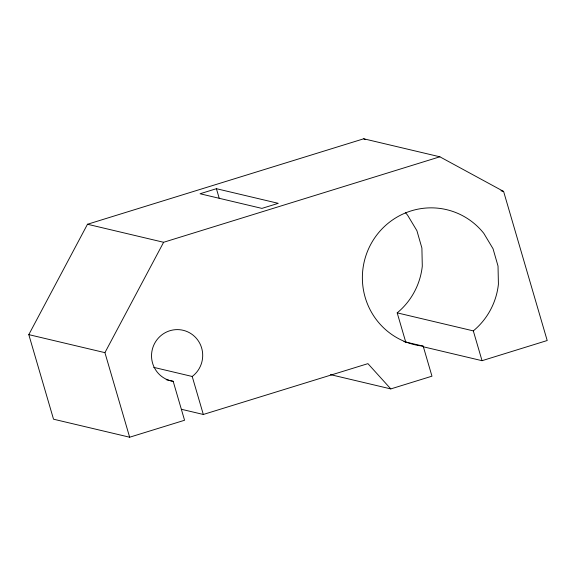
<?xml version="1.0" encoding="UTF-8"?>
<svg xmlns="http://www.w3.org/2000/svg" width="576" height="576" viewBox="0 0 576 576"><rect width="100%" height="100%" fill="white"/><g stroke="black" fill="none" stroke-linecap="round" stroke-linejoin="round"><path stroke-width="0.86" d="M482.033 360.691L473.314 330.883A69.394 68.162 -76.7 0 0 498.42 284.148L498.024 266.054L493.034 248.724L483.79 233.33A69.394 68.162 -76.7 0 0 370.771 244.339A69.394 68.162 -76.7 0 0 423.187 346.154L431.964 376.178L390.802 388.915L367.927 363.643L203.321 414.468L192.211 376.474A26.021 25.56 -76.7 0 0 193.169 335.225A26.021 25.56 -76.7 0 0 153.72 345.283A26.021 25.56 -76.7 0 0 173.182 381.326L184.565 420.257L129.65 437.213L53.525 419.198L28.8 334.634L87.487 224.258L363.737 138.787L439.862 156.802L503.604 191.434L547.2 340.524L482.033 360.691L423.41 346.81M129.65 437.213L104.926 352.649L163.613 242.28L439.862 156.802M216.41 188.698L200.059 193.759L261.907 208.397L278.258 203.335L216.41 188.698L219.19 198.194M500.976 190.807L503.604 191.434M87.487 224.258L163.613 242.28M405.374 212.573A69.394 68.162 -76.7 0 1 407.671 215.309L416.916 230.71L421.898 248.04L422.294 266.134A69.394 68.162 -76.7 0 1 397.195 312.862L473.314 330.883M403.934 341.597L423.187 346.154M330.43 374.623L390.802 388.915M28.8 334.634L104.926 352.649M153.713 367.358L192.211 376.474M166.183 379.67L173.182 381.326M181.447 409.291L203.321 414.468M363.737 138.787L365.314 139.637M397.195 312.862L405.907 342.67"/></g></svg>
